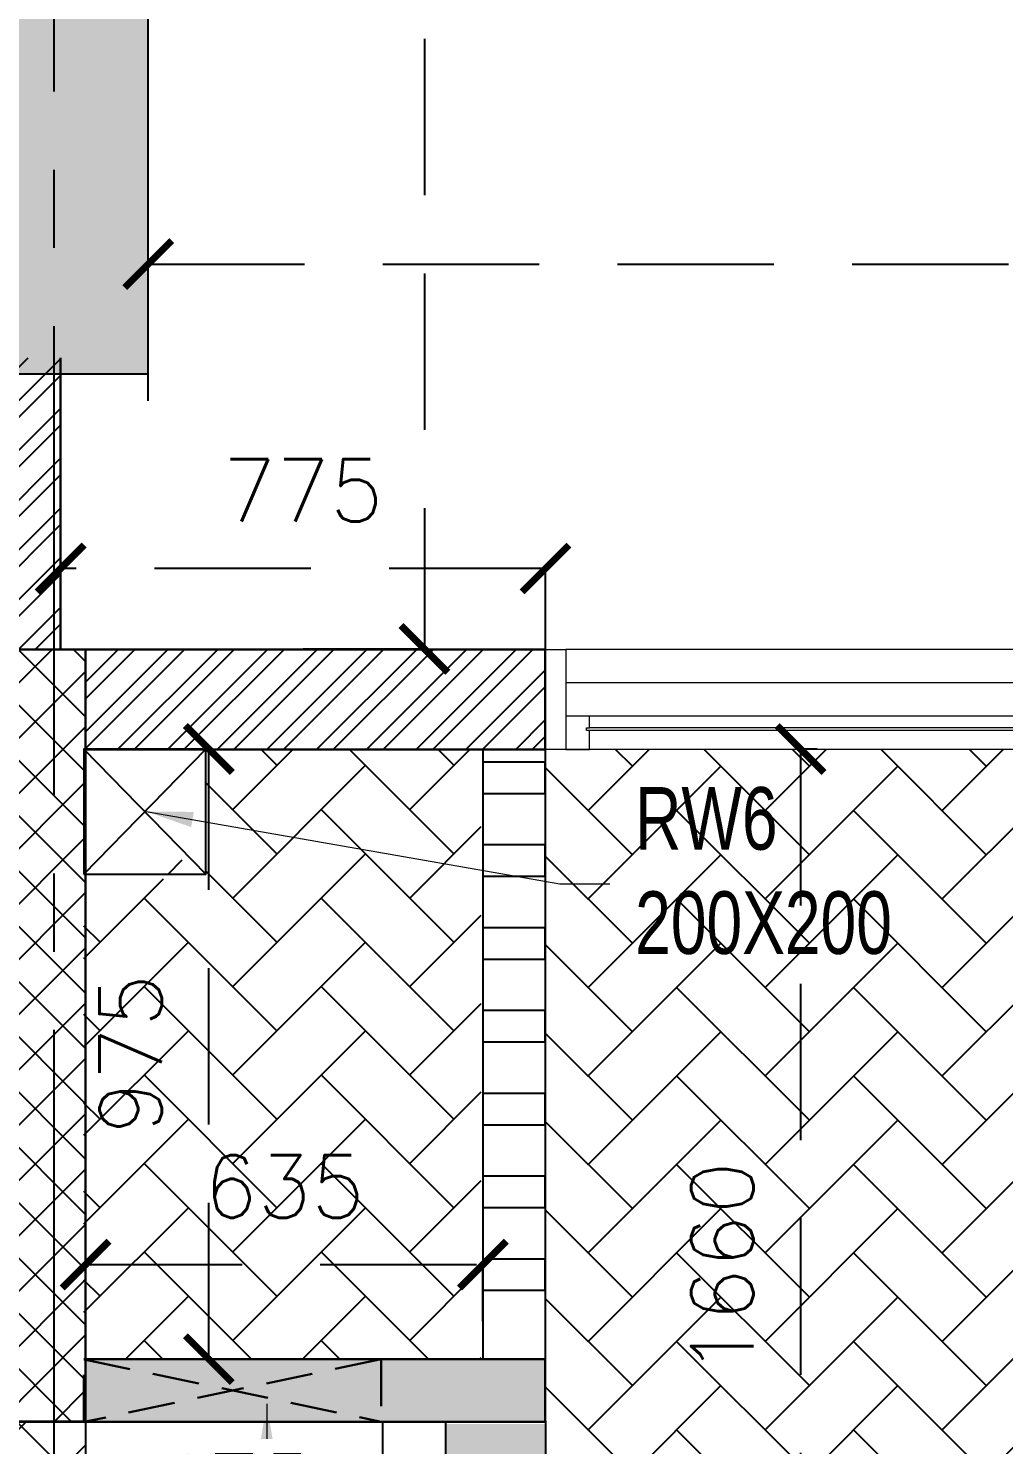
# Model space of a CAD drawing. Header units: millimetres. Extents: x 1180970 to 1231451, y -5737889 to -5695638.
# Drawn here: x 1202601 to 1204160, y -5728721 to -5726458 of the extents above; entities that cross this region are included whole.
import ezdxf

# ---------------------------------------------------------------- set-up
doc = ezdxf.new("R2010")
doc.units = ezdxf.units.MM
doc.header["$LTSCALE"] = 1000
doc.header["$MEASUREMENT"] = 0
for name, pattern in [('2BHK-C$0$AUDIT_D_120904163729-0', [0]), ('2BHK-C$1$HIDDEN', [0.375, 0.25, -0.125]), ('AUDIT_D_120904163729-0', [0]), ('T8(T9 IS SIMILAR) - GROUND FLOOR - DIMENSION & TEXTING$0$AUDIT_D_120904163729-0', [0]), ('T8(T9 IS SIMILAR) - GROUND FLOOR - DIMENSION & TEXTING$0$HIDDEN', [0.375, 0.25, -0.125]), ('T8(T9 IS SIMILAR) - GROUND FLOOR ELEVATION$0$AUDIT_D_120904163729-0', [0]), ('T8_REFUGE COLUMNS$0$CENTER2', [1.125, 0.75, -0.125, 0.125, -0.125])]:
    doc.linetypes.add(name, pattern=pattern)
doc.layers.get('0').update_dxf_attribs({"linetype": 'AUDIT_D_120904163729-0'})
for name, color, linetype in [('2BHK-C$0$A-DECK SUNK 125', 8, 'Continuous'), ('2BHK-C$0$A-Elev Feature-Chajja', 13, 'Continuous'), ('2BHK-C$0$A-HATCH -160', 251, '2BHK-C$0$AUDIT_D_120904163729-0'), ('2BHK-C$0$CUT-OUT', 49, 'Continuous'), ('T8(T9 IS SIMILAR) - GROUND FLOOR - DIMENSION & TEXTING$0$A-DIMENSIONS', 2, 'T8(T9 IS SIMILAR) - GROUND FLOOR - DIMENSION & TEXTING$0$HIDDEN'), ('T8(T9 IS SIMILAR) - GROUND FLOOR - DIMENSION & TEXTING$0$A-RWS NOS.', 1, 'T8(T9 IS SIMILAR) - GROUND FLOOR - DIMENSION & TEXTING$0$AUDIT_D_120904163729-0'), ('T8(T9 IS SIMILAR) - GROUND FLOOR ELEVATION$0$A-WALL HATCH', 252, 'T8(T9 IS SIMILAR) - GROUND FLOOR ELEVATION$0$AUDIT_D_120904163729-0'), ('T8(T9 IS SIMILAR) - GROUND FLOOR ELEVATION$0$A-WALL-FEATURES', 6, 'T8(T9 IS SIMILAR) - GROUND FLOOR ELEVATION$0$AUDIT_D_120904163729-0'), ('T8(T9 IS SIMILAR) - GROUND FLOOR$0$$0$A-DECK SUNK 125', 8, 'Continuous'), ('T8(T9 IS SIMILAR) - GROUND FLOOR$1$STAIRS', 1, 'Continuous'), ('T8_REFUGE COLUMNS$0$A-CENTERLINE', 193, 'T8_REFUGE COLUMNS$0$CENTER2'), ('T8_REFUGE COLUMNS$0$A-RCC COLS', 3, 'Continuous')]:
    doc.layers.add(name, color=color, linetype=linetype)
for name, color, linetype, lineweight in [('2BHK-C$0$Ele', 8, 'Continuous', 15), ('2BHK-C$0$Window', 4, 'Continuous', 20), ('2BHK-C$1$A-WALL- 160', 6, 'Continuous', 30), ('T8(T9 IS SIMILAR) - GROUND FLOOR - DIMENSION & TEXTING$0$R0-18-10-2014-T1-1st Podium Floor Plan$0$Text', 2, 'Continuous', 0), ('T8(T9 IS SIMILAR) - GROUND FLOOR$0$D&W', 8, 'Continuous', 25)]:
    doc.layers.add(name, color=color, linetype=linetype, lineweight=lineweight)
doc.layers.add('T8_REFUGE COLUMNS$0$COL-HATCH', color=7, linetype='Continuous', lineweight=25, true_color=0xa3a3a3)
doc.styles.add('T8(T9 IS SIMILAR) - GROUND FLOOR - DIMENSION & TEXTING$0$ARIAL ARROW', font='swisscl.ttf')
doc.styles.add('T8(T9 IS SIMILAR) - GROUND FLOOR - DIMENSION & TEXTING$0$Romans 1', font='romans.shx', dxfattribs={"height": 100})
doc.styles.add('T8(T9 IS SIMILAR) - GROUND FLOOR - DIMENSION & TEXTING$0$Tahoma', font='tahoma.ttf')
doc.dimstyles.new('T8(T9 IS SIMILAR) - GROUND FLOOR - DIMENSION & TEXTING$0$ALPINE S', dxfattribs={"dimscale": 0, "dimtxt": 100, "dimasz": 75, "dimexe": 0, "dimexo": 0, "dimgap": 75, "dimtad": 1, "dimdec": 0, "dimzin": 0, "dimdsep": 46, "dimtxsty": 'T8(T9 IS SIMILAR) - GROUND FLOOR - DIMENSION & TEXTING$0$Romans 1', "dimblk": 'T8(T9 IS SIMILAR) - GROUND FLOOR - DIMENSION & TEXTING$0$_ArchTick', "dimcen": 0.09, "dimclrd": 256, "dimclre": 256, "dimclrt": 7, "dimadec": 0, "dimazin": 0, "dimtfac": 1, "dimtdec": 0, "dimtofl": 0, "dimtmove": 1, "dimatfit": 0, "dimldrblk": 'T8(T9 IS SIMILAR) - GROUND FLOOR - DIMENSION & TEXTING$0$_Open90', "dimfxl": 1, "dimtolj": 1, "dimtzin": 0, "dimarcsym": 0})
doc.dimstyles.new('T8(T9 IS SIMILAR) - GROUND FLOOR - DIMENSION & TEXTING$0$SAMATA STD', dxfattribs={"dimtxt": 100, "dimasz": 50, "dimexe": 50, "dimexo": 50, "dimgap": 10, "dimtad": 0, "dimdec": 0, "dimrnd": 5, "dimzin": 0, "dimdsep": 46, "dimtxsty": 'T8(T9 IS SIMILAR) - GROUND FLOOR - DIMENSION & TEXTING$0$Tahoma', "dimblk": 'T8(T9 IS SIMILAR) - GROUND FLOOR - DIMENSION & TEXTING$0$_Origin2', "dimcen": -50, "dimdle": 50, "dimclrd": 7, "dimclre": 7, "dimclrt": 7, "dimadec": 0, "dimazin": 0, "dimtfac": 1, "dimtdec": 0, "dimtmove": 1, "dimatfit": 3, "dimfxl": 150, "dimtfill": 1, "dimtolj": 1, "dimtzin": 0, "dimlwd": -1, "dimlwe": -1, "dimarcsym": 0})

# ---------------------------------------------------------------- blocks, each defined once
blk = doc.blocks.new('T8_REFUGE COLUMNS')
at = {"layer": 'T8_REFUGE COLUMNS$0$COL-HATCH', "linetype": 'ByBlock'}
h = blk.add_hatch(color=256, dxfattribs=at)
h.dxf.hatch_style = 1
h.paths.add_polyline_path([(1202492.069074491, -5727009.863253403), (1202792.069074491, -5727009.863253403), (1202792.069074491, -5724474.863253403), (1202492.069074491, -5724474.863253403)])
at = {"layer": 'T8_REFUGE COLUMNS$0$A-CENTERLINE'}
blk.add_line((1202642.069074491, -5728808.541404215), (1202642.069074491, -5698573.632249597), dxfattribs=at)
at = {"layer": 'T8_REFUGE COLUMNS$0$A-RCC COLS', "linetype": 'ByBlock'}
blk.add_lwpolyline([(1202492.069074491, -5727009.863253403), (1202792.069074491, -5727009.863253403), (1202792.069074491, -5724474.863253403), (1202492.069074491, -5724474.863253403)], close=True, dxfattribs=at)
blk = doc.blocks.new('2BHK-C$0$2400')
at = {"layer": '2BHK-C$0$Window', "color": 1, "lineweight": 13}
for p, q in [((1151176.486151809, -5692111.929242792), (1148842.486151809, -5692111.929242792)), ((1149607.486151809, -5692111.929242792), (1148879.986151809, -5692111.929242792)), ((1149607.486151809, -5692165.255909459), (1148879.986151809, -5692165.255909459)), ((1150373.736151809, -5692165.255909459), (1149644.986151809, -5692165.255909459)), ((1150411.236151809, -5692165.255909459), (1151176.486151809, -5692165.25590946)), ((1149607.486151809, -5692218.582576125), (1148842.486151809, -5692218.582576125)), ((1150373.736151809, -5692218.582576125), (1149644.986151809, -5692218.582576125)), ((1151138.986151809, -5692218.582576125), (1150411.236151809, -5692218.582576125)), ((1150373.736151809, -5692271.929242792), (1148842.486151809, -5692271.929242792)), ((1151138.986151809, -5692271.929242792), (1150411.236151809, -5692271.929242792))]:
    blk.add_line(p, q, dxfattribs=at)
at = {"layer": '2BHK-C$0$Window', "color": 5, "lineweight": 13}
for p, q in [((1149607.486151809, -5692142.172576125), (1148879.986151809, -5692142.172576125)), ((1149607.486151809, -5692146.672576125), (1148879.986151809, -5692146.672576125)), ((1150373.736151809, -5692183.839242793), (1149644.986151809, -5692183.839242793)), ((1150373.736151809, -5692199.999242793), (1149644.986151809, -5692199.999242793)), ((1151138.986151809, -5692237.165909459), (1150411.236151809, -5692237.165909459)), ((1151138.986151809, -5692253.345909458), (1150411.236151809, -5692253.345909458))]:
    blk.add_line(p, q, dxfattribs=at)
at = {"layer": '2BHK-C$0$Window', "color": 4, "lineweight": 13}
for points in [[(1148842.486151809, -5692111.929242792), (1148809.486151809, -5692111.929242792), (1148809.486151809, -5692271.929242792), (1148842.486151809, -5692271.929242792)], [(1148879.986151809, -5692146.672576125), (1148879.986151809, -5692165.255909459), (1148842.486151809, -5692165.255909459), (1148842.486151809, -5692111.929242792), (1148879.986151809, -5692111.929242792), (1148879.986151809, -5692142.172576125), (1148875.486151809, -5692142.172576125), (1148875.486151809, -5692146.672576125)], [(1149607.486151809, -5692146.672576125), (1149607.486151809, -5692165.255909459), (1149644.986151809, -5692165.255909459), (1149644.986151809, -5692111.929242792), (1149607.486151809, -5692111.929242792), (1149607.486151809, -5692142.172576125), (1149611.986151809, -5692142.172576125), (1149611.986151809, -5692146.672576125)], [(1151209.486151809, -5692111.929242792), (1151176.486151809, -5692111.929242792), (1151176.486151809, -5692271.929242792), (1151209.486151809, -5692271.929242792)], [(1149644.986151809, -5692199.999242793), (1149644.986151809, -5692218.582576125), (1149607.486151809, -5692218.582576125), (1149607.486151809, -5692165.255909459), (1149644.986151809, -5692165.255909459), (1149644.986151809, -5692183.839242793), (1149640.486151809, -5692183.839242793), (1149640.486151809, -5692199.999242793)], [(1150373.736151809, -5692199.999242793), (1150373.736151809, -5692218.582576125), (1150411.236151809, -5692218.582576125), (1150411.236151809, -5692165.255909459), (1150373.736151809, -5692165.255909459), (1150373.736151809, -5692183.839242793), (1150378.236151809, -5692183.839242793), (1150378.236151809, -5692199.999242793)], [(1150411.236151809, -5692253.345909458), (1150411.236151809, -5692271.929242792), (1150373.736151809, -5692271.929242792), (1150373.736151809, -5692218.582576125), (1150411.236151809, -5692218.582576125), (1150411.236151809, -5692237.165909459), (1150406.736151809, -5692237.165909459), (1150406.736151809, -5692253.345909458)], [(1151138.986151809, -5692253.345909458), (1151138.986151809, -5692271.929242792), (1151176.486151809, -5692271.929242792), (1151176.486151809, -5692218.582576125), (1151138.986151809, -5692218.582576125), (1151138.986151809, -5692237.165909459), (1151143.486151809, -5692237.165909459), (1151143.486151809, -5692253.345909458)]]:
    blk.add_lwpolyline(points, close=True, dxfattribs=at)
blk = doc.blocks.new('2BHK-C')
at = {"layer": '2BHK-C$0$A-DECK SUNK 125'}
h = blk.add_hatch(dxfattribs=at)
h.set_pattern_fill('AR-HBONE', color=256, scale=25)
h.set_pattern_definition([(45, (-2.756392311537638, 0.002215844579041), (1.11e-14, 141.4213562373095), [300, -100]), (135, (67.95428581349552, 70.71289396937935), (1.11e-14, 141.4213562373095), [300, -100])])
edge = h.paths.add_edge_path(flags=16)
edge.add_arc((1148346.73004308, -5727809.572933276), 23.99570176936686, 180, 540, ccw=False)
h.paths.add_polyline_path([(1148196.730937206, -5728584.573074767), (1148831.729759511, -5728584.573074767), (1148831.729759511, -5727609.594501052), (1148391.706706612, -5727609.551742301), (1148391.75107375, -5727809.572933276), (1148196.730057652, -5727809.572933276)])
h = blk.add_hatch(dxfattribs=at)
h.set_pattern_fill('AR-HBONE', color=256, scale=25)
h.set_pattern_definition([(45, (-0.3274652922991663, -1.519810087978839), (1.11e-14, 141.4213562373095), [300, -100]), (135, (70.38321283250116, 69.19086803682148), (1.11e-14, 141.4213562373095), [300, -100])])
h.paths.add_polyline_path([(1148934.158686529, -5727610.119813986), (1151704.158367147, -5727610.144614917), (1151704.15868653, -5729110.119813987), (1148934.158686529, -5729110.119813987)])
at = {"layer": '2BHK-C$0$A-HATCH -160', "linetype": 'ByBlock'}
h = blk.add_hatch(dxfattribs=at)
h.set_pattern_fill('ANSI32', color=256, scale=150)
h.set_pattern_definition([(45, (0, 0), (-39.77475644174329, 39.7747564417433), []), (45, (26.51650425000116, 0), (-39.77475644174329, 39.7747564417433), [])])
h.paths.add_polyline_path([(1144639.486532535, -5727491.296004509), (1144639.486532535, -5726805.54963096), (1144799.486532535, -5726805.54963096), (1144799.486532535, -5728524.574905349), (1145269.541124347, -5728524.574905349), (1145269.541124347, -5728684.574905347), (1144639.486532535, -5728684.574905347)])
h.paths.add_polyline_path([(1148159.158686517, -5727450.119813986), (1147999.158686517, -5727450.119813986), (1147999.158686517, -5726983.822771112), (1148159.158686517, -5726983.822771112)])
h.paths.add_polyline_path([(1148934.158686529, -5727450.119813986), (1148199.158686517, -5727450.119813986), (1148199.158686517, -5727610.119813983), (1148934.158686529, -5727610.119813983)])
h.paths.add_polyline_path([(1147369.541124347, -5728524.574905349), (1147999.158686517, -5728524.574905349), (1147999.158686517, -5728684.574905347), (1147369.541124347, -5728684.574905347)])
h.paths.add_polyline_path([(1151334.158686529, -5727450.119813986), (1151854.15496419, -5727450.119813986), (1151854.162408844, -5727610.144615054), (1151334.158686529, -5727610.144615054)])
h.paths.add_polyline_path([(1150449.158686517, -5721774.587408718), (1150449.158686517, -5719225.038694746), (1150599.158686517, -5719225.050438603), (1150599.158686517, -5721024.575664901), (1150599.158686517, -5721174.575664901), (1150599.158686517, -5721774.861050828)])
h.paths.add_polyline_path([(1146264.158665855, -5719574.575290577), (1146424.158665855, -5719574.575290577), (1146424.156322799, -5719226.384340599), (1146264.156322798, -5719226.384340599)])
h.paths.add_polyline_path([(1145789.133686244, -5722524.574718162), (1145949.134271162, -5722524.574718162), (1145949.134271162, -5721924.525666004), (1145789.133686244, -5721924.525666004)])
h.paths.add_polyline_path([(1144599.231797801, -5721924.524230327), (1144759.232594794, -5721924.524230327), (1144759.158500125, -5722524.574905349), (1144599.157703132, -5722524.574905349)])
h.paths.add_polyline_path([(1144599.231212799, -5723474.574905349), (1144599.231212799, -5723174.574905349), (1144759.231212799, -5723174.574905349), (1144759.251240331, -5723314.574905349), (1145789.133686244, -5723314.574905349), (1145789.133686244, -5723174.574718163), (1145949.133686244, -5723174.574718163), (1145949.133686244, -5723474.574905349)])
h.paths.add_polyline_path([(1145789.427718266, -5721837.423836972), (1145789.427718266, -5721677.12597851), (1145549.068396465, -5721677.125978511), (1145549.068396906, -5721837.423836972)])
h = blk.add_hatch(dxfattribs=at)
h.set_pattern_fill('ZIGZAG', color=256, scale=250)
h.set_pattern_definition([(0, (0, 0), (31.25, 31.25), [31.25, -31.25]), (90, (31.25, 0), (-31.25, 31.25), [31.25, -31.25])])
h.paths.add_polyline_path([(1142149.158686516, -5723474.575675842), (1143849.2312128, -5723474.574905349), (1143849.2312128, -5723374.57490535), (1142149.158686516, -5723374.574905347)])
h.paths.add_polyline_path([(1144889.158699665, -5724474.575290417), (1144889.158673051, -5724574.575290509), (1147099.217155363, -5724574.575881287), (1147099.217155456, -5724474.575881355), (1145949.133686244, -5724474.219022829), (1145949.133686244, -5724374.219022829), (1145849.133686244, -5724374.219022829), (1145849.13362445, -5724474.575881195)])
h.paths.add_polyline_path([(1145949.133686244, -5723374.219022827), (1146848.860948802, -5723374.219022827), (1146848.860948802, -5723474.219022829), (1145949.133686244, -5723474.219022829)])
h.paths.add_polyline_path([(1147598.860948802, -5723474.21902283), (1148198.882695034, -5723474.21902283), (1148198.882695034, -5723374.219022827), (1147598.860948802, -5723374.219022827)])
h.paths.add_polyline_path([(1145549.068388912, -5721674.553244118), (1145649.068396024, -5721674.575290577), (1145649.088586181, -5721174.55725487), (1145649.027254411, -5721174.595142808), (1145649.106287961, -5721073.678773056), (1145549.066473938, -5721073.942505867)])
h.paths.add_polyline_path([(1148199.158686516, -5728684.21902283), (1148934.158686529, -5728684.21902283), (1148934.158686529, -5728584.219022827), (1148199.158686516, -5728584.219022827)])
h = blk.add_hatch(dxfattribs=at)
h.set_pattern_fill('ANSI37', color=256, scale=500)
h.set_pattern_definition([(45, (-0.3274652922991663, -0.903507713228464), (-44.19417382415921, 44.19417382415922), []), (135, (-0.3274652922991663, -0.903507713228464), (-44.19417382415922, -44.19417382415921), [])])
h.paths.add_polyline_path([(1141049.499819763, -5727585.191207723), (1141249.47381901, -5727585.191207723), (1141249.47381901, -5726520.220080341), (1141049.499819763, -5726520.220080341)])
h.paths.add_polyline_path([(1147999.158686517, -5727450.119813986), (1148199.158686517, -5727450.119813986), (1148199.158686517, -5728684.574905347), (1147999.158686517, -5728684.574905347)])
h.paths.add_polyline_path([(1141249.126079175, -5723274.575290617), (1141898.889048128, -5723274.575290617), (1141898.889048128, -5723474.574134817), (1141249.126079175, -5723474.574134817)])
at = {"layer": '2BHK-C$0$A-Elev Feature-Chajja', "color": 4, "elevation": 0.3875931782554829}
for points in [[(1148834.158686529, -5727630.318408002), (1148834.158686529, -5727680.318408002), (1148934.158686346, -5727680.320762194), (1148934.158686346, -5727630.320762194)], [(1148834.158686529, -5727762.698582522), (1148834.158686529, -5727812.698582522), (1148934.158686346, -5727812.70093671), (1148934.158686346, -5727762.70093671)], [(1148834.158686529, -5727895.078757037), (1148834.158686529, -5727945.078757037), (1148934.158686346, -5727945.081111227), (1148934.158686346, -5727895.081111227)], [(1148834.158686529, -5728027.458931555), (1148834.158686529, -5728077.458931555), (1148934.158686346, -5728077.461285747), (1148934.158686346, -5728027.461285747)], [(1148834.158686529, -5728159.839106074), (1148834.158686529, -5728209.839106074), (1148934.158686346, -5728209.841460262), (1148934.158686346, -5728159.841460262)], [(1148834.133754685, -5728292.219279418), (1148834.133754685, -5728342.219279418), (1148934.133754502, -5728342.221633608), (1148934.133754502, -5728292.221633608)], [(1148834.133754685, -5728424.599453935), (1148834.133754685, -5728474.599453935), (1148934.133754502, -5728474.601808125), (1148934.133754502, -5728424.601808125)]]:
    blk.add_lwpolyline(points, close=True, dxfattribs=at)
at = {"layer": '2BHK-C$0$CUT-OUT'}
for p, q in [((1148834.158686529, -5727610.14124027, 0.3875931782554829), (1148834.158686529, -5728584.574905347, 0.3875931782554829)), ((1148934.158686529, -5727610.14124027, 0.3875931782554829), (1148934.158686529, -5728584.574905347, 0.3875931782554829))]:
    blk.add_line(p, q, dxfattribs=at)
at = {"layer": '2BHK-C$0$CUT-OUT', "elevation": 0.3875931782554829}
blk.add_lwpolyline([(1148196.730208731, -5727809.572933276), (1148391.728890181, -5727809.572933276), (1148391.728890181, -5727609.572654473), (1148196.730208731, -5727609.572654473)], close=True, dxfattribs=at)
at = {"layer": '2BHK-C$0$CUT-OUT', "linetype": 'ByBlock', "elevation": 0.3875931782554829}
for points in [[(1148196.730208731, -5727809.572933276), (1148391.727555749, -5727609.573074768)], [(1148196.730208731, -5727609.573074768), (1148391.728890181, -5727809.572791785)]]:
    blk.add_lwpolyline(points, dxfattribs=at)
at = {"layer": '2BHK-C$0$Ele'}
blk.add_line((1148774.158686528, -5728684.574905347, 0.3875931782554829), (1148774.158686529, -5729270.119813987, 0.3875931782554829), dxfattribs=at)
at = {"layer": '2BHK-C$1$A-WALL- 160', "linetype": 'ByBlock'}
for p, q in [((1148159.158686517, -5727450.119813986, 0.3875931782554829), (1148159.158686517, -5726983.822771112, 0.3875931782554829)), ((1147999.158686517, -5727450.119813986, 0.3875931782554829), (1148934.158686529, -5727450.119813986, 0.3875931782554829)), ((1148199.158686517, -5728684.574905347, 0.3875931782554829), (1148199.158686517, -5727450.119813987, 0.3875931782554829)), ((1148934.158686529, -5727450.119813986, 0.3875931782554829), (1148934.158686529, -5727610.141240271, 0.3875931782554829)), ((1148199.158686517, -5727610.124397148, 0.3875931782554829), (1148934.158686529, -5727610.141240271, 0.3875931782554829)), ((1147369.541124347, -5728684.574905347, 0.3875931782554829), (1148199.158686517, -5728684.574905347, 0.3875931782554829))]:
    blk.add_line(p, q, dxfattribs=at)
at = {"layer": '2BHK-C$1$A-WALL- 160', "color": 5, "linetype": '2BHK-C$1$HIDDEN', "ltscale": 0.3}
for p, q in [((1148196.925184915, -5728585.025955432, 0.3875931782554829), (1148671.729759511, -5728684.574905347, 0.3875931782554829)), ((1148671.729759511, -5728584.574905347, 0.3875931782554829), (1148197.027154299, -5728685.025955432, 0.3875931782554829))]:
    blk.add_line(p, q, dxfattribs=at)
at = {"layer": '2BHK-C$1$A-WALL- 160', "color": 5, "linetype": '2BHK-C$1$HIDDEN', "ltscale": 0.3, "elevation": 0.3875931782554829}
blk.add_lwpolyline([(1148671.729759511, -5728684.574905347), (1148196.729759498, -5728684.574905347), (1148196.729759498, -5728584.574905347), (1148671.729759511, -5728584.574905347)], close=True, dxfattribs=at)
at = {"layer": '2BHK-C$1$A-WALL- 160', "linetype": 'ByBlock', "elevation": 0.3875931782554829}
blk.add_lwpolyline([(1148199.158686516, -5728684.574905347), (1148934.158686529, -5728684.574905347), (1148934.158686529, -5728584.574905347), (1148199.158686517, -5728584.574905347)], dxfattribs=at)
at = {"layer": '2BHK-C$1$A-WALL- 160', "linetype": 'ByBlock', "xscale": -1, "rotation": 180}
blk.add_blockref('2BHK-C$0$2400', (124.6725347195752, -11419722.04905678, 0.3875931782554829), dxfattribs=at)
blk = doc.blocks.new('T8(T9 IS SIMILAR) - GROUND FLOOR ELEVATION')
at = {"layer": 'T8(T9 IS SIMILAR) - GROUND FLOOR ELEVATION$0$A-WALL HATCH', "linetype": 'ByBlock'}
h = blk.add_hatch(dxfattribs=at)
h.set_pattern_fill('ANSI37', color=256, scale=750)
h.set_pattern_definition([(45, (-0.0990625126287341, -0.2132373675704002), (-66.29126073623883, 66.29126073623884), []), (135, (-0.0990625126287341, -0.2132373675704002), (-66.29126073623884, -66.29126073623883), [])])
h.paths.add_polyline_path([(1186632.270271153, -5709913.926917015), (1186432.270271163, -5709913.926917015), (1186432.270271158, -5708154.182094662), (1186632.270271148, -5708154.182094662)])
h.paths.add_polyline_path([(1190032.270271164, -5708154.020326458), (1190232.640542441, -5708154.020326458), (1190232.640542441, -5709913.688332424), (1190032.270271164, -5709913.688332424)])
h.paths.add_polyline_path([(1202792.264499908, -5700405.793153533), (1202592.264499908, -5700405.793153533), (1202592.264499908, -5701090.314303479), (1202792.264499908, -5701090.314303479)])
h.paths.add_polyline_path([(1209952.165437395, -5700405.793153533), (1209752.165437395, -5700405.793153533), (1209752.165437395, -5701092.027540846), (1209952.165437395, -5701092.027540846)])
h.paths.add_polyline_path([(1222512.060603627, -5708154.020326458), (1222311.69033235, -5708154.020326458), (1222311.69033235, -5709913.688332424), (1222512.060603627, -5709913.688332424)])
h.paths.add_polyline_path([(1225912.060603638, -5709913.926917015), (1226112.060603628, -5709913.926917015), (1226112.060603633, -5708154.182094662), (1225912.060603643, -5708154.182094662)])
h.paths.add_polyline_path([(1209852.264499908, -5729369.145750323), (1210052.287222716, -5729369.145750323), (1210052.287222716, -5728684.240902754), (1209852.264499908, -5728684.240902754)])
h.paths.add_polyline_path([(1202692.066374883, -5729369.145750323), (1202492.043652075, -5729369.145750323), (1202492.043652075, -5728684.240902754), (1202692.066374883, -5728684.240902754)])
at = {"layer": 'T8(T9 IS SIMILAR) - GROUND FLOOR ELEVATION$0$A-WALL-FEATURES', "linetype": 'ByBlock'}
blk.add_lwpolyline([(1202692.165437396, -5729368.932512958), (1202492.142714588, -5729368.932512958), (1202492.142714588, -5728684.027665386), (1202692.165437396, -5728684.027665386)], close=True, dxfattribs=at)
blk = doc.blocks.new('T8(T9 IS SIMILAR) - GROUND FLOOR')
at = {"layer": 'T8(T9 IS SIMILAR) - GROUND FLOOR$0$D&W', "linetype": 'ByBlock'}
for name, p in [('T8_REFUGE COLUMNS', (0, 0)), ('2BHK-C', (54492.79274749313, -0.1381020974367857, -0.0243255186329129))]:
    blk.add_blockref(name, p, dxfattribs=at)
blk.add_blockref('T8(T9 IS SIMILAR) - GROUND FLOOR ELEVATION', (0, 0), dxfattribs=at)
at = {"layer": 'T8(T9 IS SIMILAR) - GROUND FLOOR$0$$0$A-DECK SUNK 125'}
h = blk.add_hatch(dxfattribs=at)
h.set_pattern_fill('AR-HBONE', color=256, scale=25)
h.set_pattern_definition([(45, (0.1631099933292717, -4.763819771818817), (1.11e-14, 141.4213562373095), [300, -100]), (135, (70.87378811832927, 65.94685835318118), (1.11e-14, 141.4213562373095), [300, -100])])
h.paths.add_polyline_path([(1222512.178799111, -5708718.729761526), (1222512.14053317, -5708555.249315054), (1222912.270609373, -5708555.224280292), (1222912.272635454, -5708254.863252902), (1225512.381876525, -5708254.86325389), (1225512.436498025, -5708558.495074842), (1225352.466286666, -5708558.495074842), (1225352.436498025, -5708418.378224524), (1223072.436498011, -5708418.326577795), (1223072.436498011, -5708718.739341161)])
h.paths.add_polyline_path([(1222311.936874845, -5709227.615171437), (1221911.79799367, -5709227.591121301), (1221911.789635635, -5708928.319631509), (1218987.266355828, -5708928.565650443), (1218987.155739367, -5709943.561083288), (1219147.561642076, -5709943.50534227), (1219147.266258898, -5709093.481292913), (1221752.06628331, -5709093.481292913), (1221752.066283309, -5709392.608978378), (1222311.952504856, -5709392.608978378)])
h.paths.add_polyline_path([(1206347.484470827, -5700669.533214613), (1206347.45828099, -5700506.235901205), (1209277.45828099, -5700506.235901204), (1209277.484470827, -5701091.781317776), (1209117.484470827, -5701091.781317776), (1209117.484470827, -5700669.533214613)])
h.paths.add_polyline_path([(1206197.436570285, -5700669.533214613), (1206197.436570285, -5700509.315048957), (1203267.436570284, -5700509.315048955), (1203267.436570284, -5701091.671985201), (1203427.436570285, -5701091.890650352), (1203427.436570285, -5700669.533214613)])
h.paths.add_polyline_path([(1190232.902714947, -5709392.598944603), (1190232.905117556, -5709232.596351768), (1190632.90265837, -5709232.602358155), (1190632.896921466, -5708933.259333766), (1193557.706922671, -5708934.136420374), (1193557.817370521, -5709943.561082833), (1193397.407299604, -5709943.505340367), (1193397.702682782, -5709093.481292913), (1190792.90265837, -5709093.425852691), (1190792.90265837, -5709392.608978378)])
h.paths.add_polyline_path([(1190032.53244367, -5708718.729761526), (1190032.53244367, -5708558.727143489), (1189632.527520304, -5708558.57899096), (1189632.546318251, -5708258.32657752), (1187032.531671176, -5708258.16005887), (1187032.533573321, -5708558.710354714), (1187192.502655014, -5708558.732672008), (1187192.499475695, -5708418.378225272), (1189472.532443669, -5708418.326577795), (1189472.537582678, -5708718.739341073)])
h.paths.add_polyline_path([(1203267.442009307, -5728688.573319504), (1203427.442009308, -5728688.573319504), (1203427.442009308, -5729114.118228142), (1206197.442009295, -5729114.118228142), (1206197.442009295, -5729274.118228142), (1203267.442009308, -5729274.118228142)])
at = {"layer": 'T8(T9 IS SIMILAR) - GROUND FLOOR$1$STAIRS', "linetype": 'ByBlock', "elevation": -0.0243255186329129}
blk.add_lwpolyline([(1203267.269183119, -5728683.809499734), (1203267.268980106, -5729269.354408372), (1206189.849735691, -5729269.534083002)], dxfattribs=at)
blk = doc.blocks.new('T8(T9 IS SIMILAR) - GROUND FLOOR - DIMENSION & TEXTING$0$_ArchTick')
at = {"color": 0, "linetype": 'ByBlock', "const_width": 0.15}
blk.add_lwpolyline([(-0.5, -0.5), (0.5, 0.5)], dxfattribs=at)
blk = doc.blocks.new('*D724')
at = {"layer": 'T8(T9 IS SIMILAR) - GROUND FLOOR - DIMENSION & TEXTING$0$A-DIMENSIONS', "linetype": 'T8(T9 IS SIMILAR) - GROUND FLOOR - DIMENSION & TEXTING$0$HIDDEN', "lineweight": -2, "transparency": 16777216}
for p, q in [((1202692.264499908, -5728524.026591738), (1202692.264499908, -5728433.657393208)), ((1203327.264499921, -5728524.026591738), (1203327.264499921, -5728433.657393208))]:
    blk.add_line(p, q, dxfattribs=at)
at = {"layer": 'T8(T9 IS SIMILAR) - GROUND FLOOR - DIMENSION & TEXTING$0$A-DIMENSIONS', "lineweight": -2, "transparency": 16777216}
blk.add_line((1202692.264499908, -5728433.657393208), (1203327.264499921, -5728433.657393208), dxfattribs=at)
at = {"layer": 'T8(T9 IS SIMILAR) - GROUND FLOOR - DIMENSION & TEXTING$0$A-DIMENSIONS', "linetype": 'ByBlock', "lineweight": -2, "transparency": 16777216, "xscale": 75, "yscale": 75, "zscale": 75, "rotation": 180}
blk.add_blockref('T8(T9 IS SIMILAR) - GROUND FLOOR - DIMENSION & TEXTING$0$_ArchTick', (1202692.264499908, -5728433.657393208), dxfattribs=at)
at = {"layer": 'T8(T9 IS SIMILAR) - GROUND FLOOR - DIMENSION & TEXTING$0$A-DIMENSIONS', "linetype": 'ByBlock', "lineweight": -2, "transparency": 16777216, "xscale": 75, "yscale": 75, "zscale": 75}
blk.add_blockref('T8(T9 IS SIMILAR) - GROUND FLOOR - DIMENSION & TEXTING$0$_ArchTick', (1203327.264499921, -5728433.657393208), dxfattribs=at)
at = {"layer": 'T8(T9 IS SIMILAR) - GROUND FLOOR - DIMENSION & TEXTING$0$A-DIMENSIONS', "color": 7, "linetype": 'ByBlock', "transparency": 16777216, "insert": (1203009.764499915, -5728308.657393208), "char_height": 100, "attachment_point": 5, "style": 'T8(T9 IS SIMILAR) - GROUND FLOOR - DIMENSION & TEXTING$0$Romans 1'}
blk.add_mtext('\\A1;635', dxfattribs=at)
blk = doc.blocks.new('T8(T9 IS SIMILAR) - GROUND FLOOR - DIMENSION & TEXTING$0$_Open90')
at = {"color": 0, "linetype": 'ByBlock', "lineweight": -2}
for p, q in [((-0.5, 0.5), (0, 0)), ((0, 0), (-1, 0)), ((0, 0), (-0.5, -0.5))]:
    blk.add_line(p, q, dxfattribs=at)
blk = doc.blocks.new('*D725')
at = {"layer": 'T8(T9 IS SIMILAR) - GROUND FLOOR - DIMENSION & TEXTING$0$A-DIMENSIONS', "linetype": 'T8(T9 IS SIMILAR) - GROUND FLOOR - DIMENSION & TEXTING$0$HIDDEN', "lineweight": -2, "transparency": 16777216}
for p, q in [((1202692.274248481, -5727609.347271335), (1202889.196050194, -5727609.347271335)), ((1202692.278899302, -5728584.80833398), (1202889.196050194, -5728584.80833398))]:
    blk.add_line(p, q, dxfattribs=at)
at = {"layer": 'T8(T9 IS SIMILAR) - GROUND FLOOR - DIMENSION & TEXTING$0$A-DIMENSIONS', "lineweight": -2, "transparency": 16777216}
blk.add_line((1202889.196050194, -5728584.80833398), (1202889.196050194, -5727609.347271335), dxfattribs=at)
at = {"layer": 'T8(T9 IS SIMILAR) - GROUND FLOOR - DIMENSION & TEXTING$0$A-DIMENSIONS', "linetype": 'ByBlock', "lineweight": -2, "transparency": 16777216, "xscale": 75, "yscale": 75, "zscale": 75}
for p, rotation in [((1202889.196050194, -5727609.347271335), 90), ((1202889.196050194, -5728584.80833398), 270)]:
    blk.add_blockref('T8(T9 IS SIMILAR) - GROUND FLOOR - DIMENSION & TEXTING$0$_ArchTick', p, dxfattribs=dict(at, rotation=rotation))
at = {"layer": 'T8(T9 IS SIMILAR) - GROUND FLOOR - DIMENSION & TEXTING$0$A-DIMENSIONS', "color": 7, "linetype": 'ByBlock', "transparency": 16777216, "insert": (1202764.196050195, -5728097.077802657), "char_height": 100, "attachment_point": 5, "rotation": 90, "style": 'T8(T9 IS SIMILAR) - GROUND FLOOR - DIMENSION & TEXTING$0$Romans 1'}
blk.add_mtext('\\A1;975', dxfattribs=at)
blk = doc.blocks.new('*D726')
at = {"layer": 'T8(T9 IS SIMILAR) - GROUND FLOOR - DIMENSION & TEXTING$0$A-DIMENSIONS', "linetype": 'T8(T9 IS SIMILAR) - GROUND FLOOR - DIMENSION & TEXTING$0$HIDDEN', "lineweight": -2, "transparency": 16777216}
for p, q in [((1203427.264499921, -5728684.027685688), (1203427.264499921, -5728898.501021129)), ((1206197.264499908, -5728684.027685688), (1206197.264499908, -5728898.501021129))]:
    blk.add_line(p, q, dxfattribs=at)
at = {"layer": 'T8(T9 IS SIMILAR) - GROUND FLOOR - DIMENSION & TEXTING$0$A-DIMENSIONS', "lineweight": -2, "transparency": 16777216}
blk.add_line((1203427.264499921, -5728898.501021129), (1206197.264499908, -5728898.501021129), dxfattribs=at)
at = {"layer": 'T8(T9 IS SIMILAR) - GROUND FLOOR - DIMENSION & TEXTING$0$A-DIMENSIONS', "linetype": 'ByBlock', "lineweight": -2, "transparency": 16777216, "xscale": 75, "yscale": 75, "zscale": 75, "rotation": 180}
blk.add_blockref('T8(T9 IS SIMILAR) - GROUND FLOOR - DIMENSION & TEXTING$0$_ArchTick', (1203427.264499921, -5728898.501021129), dxfattribs=at)
at = {"layer": 'T8(T9 IS SIMILAR) - GROUND FLOOR - DIMENSION & TEXTING$0$A-DIMENSIONS', "linetype": 'ByBlock', "lineweight": -2, "transparency": 16777216, "xscale": 75, "yscale": 75, "zscale": 75}
blk.add_blockref('T8(T9 IS SIMILAR) - GROUND FLOOR - DIMENSION & TEXTING$0$_ArchTick', (1206197.264499908, -5728898.501021129), dxfattribs=at)
at = {"layer": 'T8(T9 IS SIMILAR) - GROUND FLOOR - DIMENSION & TEXTING$0$A-DIMENSIONS', "color": 7, "linetype": 'ByBlock', "transparency": 16777216, "insert": (1204812.264499915, -5728773.501021129), "char_height": 100, "attachment_point": 5, "style": 'T8(T9 IS SIMILAR) - GROUND FLOOR - DIMENSION & TEXTING$0$Romans 1'}
blk.add_mtext('\\A1;2770', dxfattribs=at)
blk = doc.blocks.new('*D727')
at = {"layer": 'T8(T9 IS SIMILAR) - GROUND FLOOR - DIMENSION & TEXTING$0$A-DIMENSIONS', "linetype": 'T8(T9 IS SIMILAR) - GROUND FLOOR - DIMENSION & TEXTING$0$HIDDEN', "lineweight": -2, "transparency": 16777216}
for p, q in [((1203861.514499921, -5727609.572594322), (1203835.004879378, -5727609.572594322)), ((1203861.514499921, -5729269.354408372), (1203835.004879378, -5729269.354408372))]:
    blk.add_line(p, q, dxfattribs=at)
at = {"layer": 'T8(T9 IS SIMILAR) - GROUND FLOOR - DIMENSION & TEXTING$0$A-DIMENSIONS', "lineweight": -2, "transparency": 16777216}
blk.add_line((1203835.004879378, -5727609.572594322), (1203835.004879378, -5729269.354408372), dxfattribs=at)
at = {"layer": 'T8(T9 IS SIMILAR) - GROUND FLOOR - DIMENSION & TEXTING$0$A-DIMENSIONS', "linetype": 'ByBlock', "lineweight": -2, "transparency": 16777216, "xscale": 75, "yscale": 75, "zscale": 75}
for p, rotation in [((1203835.004879378, -5727609.572594322), 90), ((1203835.004879378, -5729269.354408372), 270)]:
    blk.add_blockref('T8(T9 IS SIMILAR) - GROUND FLOOR - DIMENSION & TEXTING$0$_ArchTick', p, dxfattribs=dict(at, rotation=rotation))
at = {"layer": 'T8(T9 IS SIMILAR) - GROUND FLOOR - DIMENSION & TEXTING$0$A-DIMENSIONS', "color": 7, "linetype": 'ByBlock', "transparency": 16777216, "insert": (1203710.004879378, -5728439.463501347), "char_height": 100, "attachment_point": 5, "rotation": 90, "style": 'T8(T9 IS SIMILAR) - GROUND FLOOR - DIMENSION & TEXTING$0$Romans 1'}
blk.add_mtext('\\A1;1660', dxfattribs=at)
blk = doc.blocks.new('*D728')
at = {"layer": 'T8(T9 IS SIMILAR) - GROUND FLOOR - DIMENSION & TEXTING$0$A-DIMENSIONS', "linetype": 'T8(T9 IS SIMILAR) - GROUND FLOOR - DIMENSION & TEXTING$0$HIDDEN', "lineweight": -2, "transparency": 16777216}
for p, q in [((1202792.264499908, -5727053.04035899), (1202792.264499908, -5726834.42003997)), ((1206197.264499908, -5727053.04035899), (1206197.264499908, -5726834.42003997))]:
    blk.add_line(p, q, dxfattribs=at)
at = {"layer": 'T8(T9 IS SIMILAR) - GROUND FLOOR - DIMENSION & TEXTING$0$A-DIMENSIONS', "lineweight": -2, "transparency": 16777216}
blk.add_line((1202792.264499908, -5726834.42003997), (1206197.264499908, -5726834.42003997), dxfattribs=at)
at = {"layer": 'T8(T9 IS SIMILAR) - GROUND FLOOR - DIMENSION & TEXTING$0$A-DIMENSIONS', "linetype": 'ByBlock', "lineweight": -2, "transparency": 16777216, "xscale": 75, "yscale": 75, "zscale": 75, "rotation": 180}
blk.add_blockref('T8(T9 IS SIMILAR) - GROUND FLOOR - DIMENSION & TEXTING$0$_ArchTick', (1202792.264499908, -5726834.42003997), dxfattribs=at)
at = {"layer": 'T8(T9 IS SIMILAR) - GROUND FLOOR - DIMENSION & TEXTING$0$A-DIMENSIONS', "linetype": 'ByBlock', "lineweight": -2, "transparency": 16777216, "xscale": 75, "yscale": 75, "zscale": 75}
blk.add_blockref('T8(T9 IS SIMILAR) - GROUND FLOOR - DIMENSION & TEXTING$0$_ArchTick', (1206197.264499908, -5726834.42003997), dxfattribs=at)
at = {"layer": 'T8(T9 IS SIMILAR) - GROUND FLOOR - DIMENSION & TEXTING$0$A-DIMENSIONS', "color": 7, "linetype": 'ByBlock', "transparency": 16777216, "insert": (1204494.764499908, -5726709.420039971), "char_height": 100, "attachment_point": 5, "style": 'T8(T9 IS SIMILAR) - GROUND FLOOR - DIMENSION & TEXTING$0$Romans 1'}
blk.add_mtext('\\A1;3405', dxfattribs=at)
blk = doc.blocks.new('*D729')
at = {"layer": 'T8(T9 IS SIMILAR) - GROUND FLOOR - DIMENSION & TEXTING$0$A-DIMENSIONS', "linetype": 'T8(T9 IS SIMILAR) - GROUND FLOOR - DIMENSION & TEXTING$0$HIDDEN', "lineweight": -2, "transparency": 16777216}
for p, q in [((1202652.264499908, -5727449.572594322), (1202652.264499908, -5727320.993411305)), ((1203427.264499921, -5727449.572594322), (1203427.264499921, -5727320.993411305))]:
    blk.add_line(p, q, dxfattribs=at)
at = {"layer": 'T8(T9 IS SIMILAR) - GROUND FLOOR - DIMENSION & TEXTING$0$A-DIMENSIONS', "lineweight": -2, "transparency": 16777216}
blk.add_line((1203427.264499921, -5727320.993411305), (1202652.264499908, -5727320.993411305), dxfattribs=at)
at = {"layer": 'T8(T9 IS SIMILAR) - GROUND FLOOR - DIMENSION & TEXTING$0$A-DIMENSIONS', "linetype": 'ByBlock', "lineweight": -2, "transparency": 16777216, "xscale": 75, "yscale": 75, "zscale": 75, "rotation": 180}
blk.add_blockref('T8(T9 IS SIMILAR) - GROUND FLOOR - DIMENSION & TEXTING$0$_ArchTick', (1202652.264499908, -5727320.993411305), dxfattribs=at)
at = {"layer": 'T8(T9 IS SIMILAR) - GROUND FLOOR - DIMENSION & TEXTING$0$A-DIMENSIONS', "linetype": 'ByBlock', "lineweight": -2, "transparency": 16777216, "xscale": 75, "yscale": 75, "zscale": 75}
blk.add_blockref('T8(T9 IS SIMILAR) - GROUND FLOOR - DIMENSION & TEXTING$0$_ArchTick', (1203427.264499921, -5727320.993411305), dxfattribs=at)
at = {"layer": 'T8(T9 IS SIMILAR) - GROUND FLOOR - DIMENSION & TEXTING$0$A-DIMENSIONS', "color": 7, "linetype": 'ByBlock', "transparency": 16777216, "insert": (1203039.764499915, -5727195.993411306), "char_height": 100, "attachment_point": 5, "style": 'T8(T9 IS SIMILAR) - GROUND FLOOR - DIMENSION & TEXTING$0$Romans 1'}
blk.add_mtext('\\A1;775', dxfattribs=at)
blk = doc.blocks.new('*D731')
at = {"layer": 'T8(T9 IS SIMILAR) - GROUND FLOOR - DIMENSION & TEXTING$0$A-DIMENSIONS', "linetype": 'T8(T9 IS SIMILAR) - GROUND FLOOR - DIMENSION & TEXTING$0$HIDDEN', "lineweight": -2, "transparency": 16777216}
for p, q in [((1202942.264499908, -5723474.383953437), (1203233.769365227, -5723474.383953437)), ((1203039.764499914, -5727449.572594325), (1203233.769365227, -5727449.572594325))]:
    blk.add_line(p, q, dxfattribs=at)
at = {"layer": 'T8(T9 IS SIMILAR) - GROUND FLOOR - DIMENSION & TEXTING$0$A-DIMENSIONS', "lineweight": -2, "transparency": 16777216}
blk.add_line((1203233.769365227, -5723474.383953437), (1203233.769365227, -5727449.572594325), dxfattribs=at)
at = {"layer": 'T8(T9 IS SIMILAR) - GROUND FLOOR - DIMENSION & TEXTING$0$A-DIMENSIONS', "linetype": 'ByBlock', "lineweight": -2, "transparency": 16777216, "xscale": 75, "yscale": 75, "zscale": 75}
for p, rotation in [((1203233.769365227, -5723474.383953437), 90), ((1203233.769365227, -5727449.572594325), 270)]:
    blk.add_blockref('T8(T9 IS SIMILAR) - GROUND FLOOR - DIMENSION & TEXTING$0$_ArchTick', p, dxfattribs=dict(at, rotation=rotation))
at = {"layer": 'T8(T9 IS SIMILAR) - GROUND FLOOR - DIMENSION & TEXTING$0$A-DIMENSIONS', "color": 7, "linetype": 'ByBlock', "transparency": 16777216, "insert": (1203108.769365228, -5725461.978273882), "char_height": 100, "attachment_point": 5, "rotation": 90, "style": 'T8(T9 IS SIMILAR) - GROUND FLOOR - DIMENSION & TEXTING$0$Romans 1'}
blk.add_mtext('\\A1;3975', dxfattribs=at)
blk = doc.blocks.new('T8(T9 IS SIMILAR) - GROUND FLOOR - DIMENSION & TEXTING$0$_Origin2')
at = {"color": 0, "linetype": 'ByBlock', "lineweight": -2}
blk.add_line((-0.5, 0), (-1, 0), dxfattribs=at)
for radius in [0.5, 0.25]:
    blk.add_circle((0, 0), radius, dxfattribs=at)
blk = doc.blocks.new('*D445')
at = {"layer": 'T8(T9 IS SIMILAR) - GROUND FLOOR - DIMENSION & TEXTING$0$A-DIMENSIONS', "linetype": 'T8(T9 IS SIMILAR) - GROUND FLOOR - DIMENSION & TEXTING$0$HIDDEN', "lineweight": -2, "transparency": 16777216}
for p, q in [((1202691.95143401, -5728684.713007446), (1202691.95143401, -5728912.241119038)), ((1203166.654039222, -5728683.356233805), (1203166.654039222, -5728912.241119038))]:
    blk.add_line(p, q, dxfattribs=at)
at = {"layer": 'T8(T9 IS SIMILAR) - GROUND FLOOR - DIMENSION & TEXTING$0$A-DIMENSIONS', "lineweight": -2, "transparency": 16777216}
blk.add_line((1203166.654039222, -5728912.241119038), (1202691.95143401, -5728912.241119038), dxfattribs=at)
at = {"layer": 'T8(T9 IS SIMILAR) - GROUND FLOOR - DIMENSION & TEXTING$0$A-DIMENSIONS', "linetype": 'ByBlock', "lineweight": -2, "transparency": 16777216, "xscale": 75, "yscale": 75, "zscale": 75, "rotation": 180}
blk.add_blockref('T8(T9 IS SIMILAR) - GROUND FLOOR - DIMENSION & TEXTING$0$_ArchTick', (1202691.95143401, -5728912.241119038), dxfattribs=at)
at = {"layer": 'T8(T9 IS SIMILAR) - GROUND FLOOR - DIMENSION & TEXTING$0$A-DIMENSIONS', "linetype": 'ByBlock', "lineweight": -2, "transparency": 16777216, "xscale": 75, "yscale": 75, "zscale": 75}
blk.add_blockref('T8(T9 IS SIMILAR) - GROUND FLOOR - DIMENSION & TEXTING$0$_ArchTick', (1203166.654039222, -5728912.241119038), dxfattribs=at)
at = {"layer": 'T8(T9 IS SIMILAR) - GROUND FLOOR - DIMENSION & TEXTING$0$A-DIMENSIONS', "color": 7, "linetype": 'ByBlock', "transparency": 16777216, "insert": (1202929.302736616, -5728787.241119038), "char_height": 100, "attachment_point": 5, "style": 'T8(T9 IS SIMILAR) - GROUND FLOOR - DIMENSION & TEXTING$0$Romans 1', "bg_fill": 3, "box_fill_scale": 1.25, "bg_fill_color": 256, "bg_fill_true_color": 13158600, "bg_fill_transparency": 0}
blk.add_mtext('\\A1;475', dxfattribs=at)
blk = doc.blocks.new('T8(T9 IS SIMILAR) - GROUND FLOOR - DIMENSION & TEXTING')
at = {"layer": 'T8(T9 IS SIMILAR) - GROUND FLOOR - DIMENSION & TEXTING$0$A-RWS NOS.', "linetype": 'ByBlock', "insert": (1203570.591301015, -5727670.328568417, 0.3632676596225701), "char_height": 100, "width": 532.2982382869812, "attachment_point": 1, "style": 'T8(T9 IS SIMILAR) - GROUND FLOOR - DIMENSION & TEXTING$0$ARIAL ARROW'}
blk.add_mtext('RW6\\P200X200', dxfattribs=at)
at = {"layer": 'T8(T9 IS SIMILAR) - GROUND FLOOR - DIMENSION & TEXTING$0$A-DIMENSIONS', "linetype": 'ByBlock'}
for base, p1, p2, picture, middle in [((1203233.769365227, -5727449.572594325), (1202942.264499908, -5723474.383953437), (1203039.764499914, -5727449.572594325), '*D731', (1203108.769365228, -5725461.978273882)), ((1202889.196050194, -5727609.347271335), (1202692.278899302, -5728584.80833398, -0.0243255186329129), (1202692.274248481, -5727609.347271335, -0.0243255186329129), '*D725', (1202764.196050195, -5728097.077802657)), ((1203835.004879378, -5729269.354408372), (1203861.514499921, -5727609.572594322), (1203861.514499921, -5729269.354408372, -0.0243255186329129), '*D727', (1203710.004879378, -5728439.463501347))]:
    dim = blk.add_linear_dim(base=base, p1=p1, p2=p2, angle=90, dimstyle='T8(T9 IS SIMILAR) - GROUND FLOOR - DIMENSION & TEXTING$0$ALPINE S', override={"dimscale": 1, "dimfxl": 5, "dimarcsym": 1}, dxfattribs=at)
    dim.commit()
    dim.dimension.update_dxf_attribs({"geometry": picture, "text_midpoint": middle})
for base, p1, p2, picture, middle in [((1206197.264499908, -5726834.42003997), (1202792.264499908, -5727053.04035899, -0.0691175594617644), (1206197.264499908, -5727053.04035899), '*D728', (1204494.764499908, -5726709.420039971)), ((1202652.264499908, -5727320.993411305), (1203427.264499921, -5727449.572594322), (1202652.264499908, -5727449.572594322), '*D729', (1203039.764499915, -5727195.993411306)), ((1203327.264499921, -5728433.657393208), (1202692.264499908, -5728524.026591738), (1203327.264499921, -5728524.026591738), '*D724', (1203009.764499915, -5728308.657393208)), ((1206197.264499908, -5728898.501021129), (1203427.264499921, -5728684.027685688), (1206197.264499908, -5728684.027685688), '*D726', (1204812.264499915, -5728773.501021129))]:
    dim = blk.add_linear_dim(base=base, p1=p1, p2=p2, dimstyle='T8(T9 IS SIMILAR) - GROUND FLOOR - DIMENSION & TEXTING$0$ALPINE S', override={"dimscale": 1, "dimfxl": 5, "dimarcsym": 1}, dxfattribs=at)
    dim.commit()
    dim.dimension.update_dxf_attribs({"geometry": picture, "text_midpoint": middle})
at = {"layer": 'T8(T9 IS SIMILAR) - GROUND FLOOR - DIMENSION & TEXTING$0$R0-18-10-2014-T1-1st Podium Floor Plan$0$Text'}
for points, override in [([(1202789.153829168, -5727709.259985291, 0.3632676596225701), (1203450.43686656, -5727824.828568418, 0.3632676596225701), (1203530.15403938, -5727824.828568418, 0.3632676596225701)], {"dimasz": 75, "dimclrd": 2, "dimfxlon": 1, "dimarcsym": 1}), ([(1202981.701142977, -5728655.977986777, 0.3632676596225701), (1202981.72834776, -5728955.210891671, 0.3632676596225701), (1202981.701142977, -5729041.986528425, 0.3632676596225701)], {"dimscale": 1, "dimasz": 100, "dimclrd": 2, "dimfxlon": 1, "dimarcsym": 1})]:
    blk.add_leader(points, dimstyle='T8(T9 IS SIMILAR) - GROUND FLOOR - DIMENSION & TEXTING$0$SAMATA STD', override=override, dxfattribs=at)
at = {"layer": 'T8(T9 IS SIMILAR) - GROUND FLOOR - DIMENSION & TEXTING$0$A-DIMENSIONS', "linetype": 'ByBlock'}
dim = blk.add_linear_dim(base=(1202691.95143401, -5728912.241119038, 0.3632676596225701), p1=(1203166.654039222, -5728683.356233805, 0.3632676596225701), p2=(1202691.95143401, -5728684.713007446, 0.3632676596225701), dimstyle='T8(T9 IS SIMILAR) - GROUND FLOOR - DIMENSION & TEXTING$0$ALPINE S', override={"dimscale": 1, "dimfxl": 5, "dimtfill": 1, "dimarcsym": 1}, dxfattribs=at)
dim.commit()
dim.dimension.update_dxf_attribs({"geometry": '*D445', "text_midpoint": (1202929.302736616, -5728787.241119038, 0.3632676596225701)})

msp = doc.modelspace()

# ---------------------------------------------------------------- block references
at = {"linetype": 'ByBlock'}
msp.add_blockref('T8(T9 IS SIMILAR) - GROUND FLOOR', (0, 0), dxfattribs=at)

# ---------------------------------------------------------------- next in the draw order: block references
msp.add_blockref('T8(T9 IS SIMILAR) - GROUND FLOOR - DIMENSION & TEXTING', (0, 0), dxfattribs=at)

doc.saveas('drawing.dxf')
